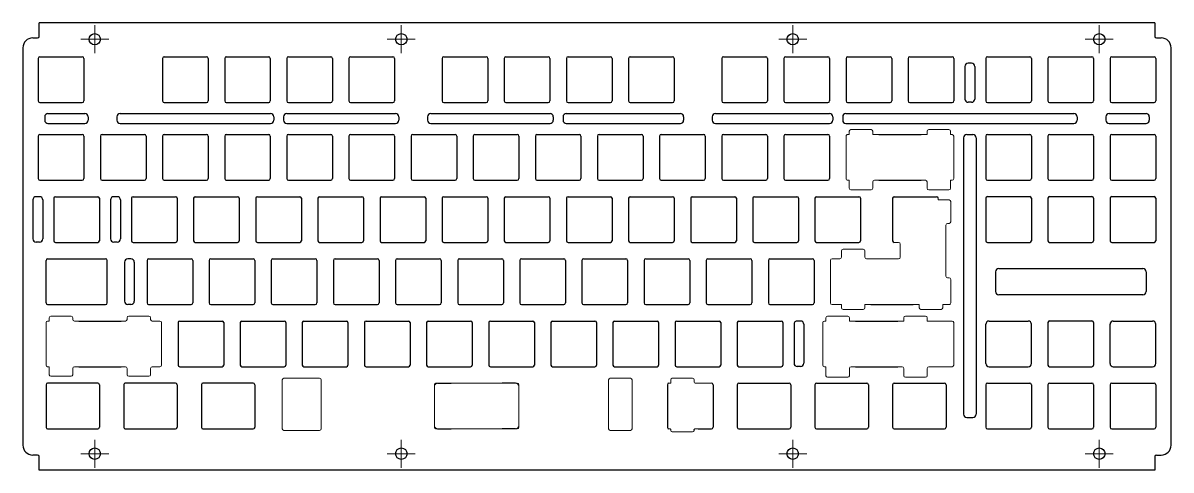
# Model space of a CAD drawing. Header units: millimetres. Extents: x 2 to 1186, y 2 to 838.
# Drawn here: x 387.4 to 739.4, y 353.2 to 490.2 of the extents above; entities that cross this region are included whole.
import ezdxf

# ---------------------------------------------------------------- set-up
doc = ezdxf.new("R2010")
doc.units = ezdxf.units.MM

# ---------------------------------------------------------------- blocks, each defined once
blk = doc.blocks.new('SW_CENTERMARKSYMBOL_0')
at = {"color": 0, "linetype": 'Continuous', "lineweight": 18}
for p, q in [((0, 2.54), (0, 4.29)), ((-2.54, 0), (-4.29, 0)), ((0, 0), (-2.54, 0)), ((0, 0), (0, 2.54)), ((0, 0), (0, -2.54)), ((0, 0), (2.54, 0)), ((2.54, 0), (4.29, 0)), ((0, -2.54), (0, -4.29))]:
    blk.add_line(p, q, dxfattribs=at)
blk = doc.blocks.new('SW_CENTERMARKSYMBOL_1')
at = {"color": 0, "linetype": 'Continuous', "lineweight": 18}
for p, q in [((0, 2.54), (0, 4.29)), ((-2.54, 0), (-4.29, 0)), ((0, 0), (-2.54, 0)), ((0, 0), (0, 2.54)), ((0, 0), (0, -2.54)), ((0, 0), (2.54, 0)), ((2.54, 0), (4.29, 0)), ((0, -2.54), (0, -4.29))]:
    blk.add_line(p, q, dxfattribs=at)
blk = doc.blocks.new('SW_CENTERMARKSYMBOL_2')
at = {"color": 0, "linetype": 'Continuous', "lineweight": 18}
for p, q in [((0, 2.54), (0, 4.29)), ((-2.54, 0), (-4.29, 0)), ((0, 0), (-2.54, 0)), ((0, 0), (0, 2.54)), ((0, 0), (0, -2.54)), ((0, 0), (2.54, 0)), ((2.54, 0), (4.29, 0)), ((0, -2.54), (0, -4.29))]:
    blk.add_line(p, q, dxfattribs=at)
blk = doc.blocks.new('SW_CENTERMARKSYMBOL_3')
at = {"color": 0, "linetype": 'Continuous', "lineweight": 18}
for p, q in [((0, 2.54), (0, 4.29)), ((-2.54, 0), (-4.29, 0)), ((0, 0), (-2.54, 0)), ((0, 0), (0, 2.54)), ((0, 0), (0, -2.54)), ((0, 0), (2.54, 0)), ((2.54, 0), (4.29, 0)), ((0, -2.54), (0, -4.29))]:
    blk.add_line(p, q, dxfattribs=at)
blk = doc.blocks.new('SW_CENTERMARKSYMBOL_4')
at = {"color": 0, "linetype": 'Continuous', "lineweight": 18}
for p, q in [((0, 2.54), (0, 4.29)), ((-2.54, 0), (-4.29, 0)), ((0, 0), (-2.54, 0)), ((0, 0), (0, 2.54)), ((0, 0), (0, -2.54)), ((0, 0), (2.54, 0)), ((2.54, 0), (4.29, 0)), ((0, -2.54), (0, -4.29))]:
    blk.add_line(p, q, dxfattribs=at)
blk = doc.blocks.new('SW_CENTERMARKSYMBOL_5')
at = {"color": 0, "linetype": 'Continuous', "lineweight": 18}
for p, q in [((0, 2.54), (0, 4.29)), ((-2.54, 0), (-4.29, 0)), ((0, 0), (-2.54, 0)), ((0, 0), (0, 2.54)), ((0, 0), (0, -2.54)), ((0, 0), (2.54, 0)), ((2.54, 0), (4.29, 0)), ((0, -2.54), (0, -4.29))]:
    blk.add_line(p, q, dxfattribs=at)
blk = doc.blocks.new('SW_CENTERMARKSYMBOL_6')
at = {"color": 0, "linetype": 'Continuous', "lineweight": 18}
for p, q in [((0, 2.54), (0, 4.29)), ((-2.54, 0), (-4.29, 0)), ((0, 0), (-2.54, 0)), ((0, 0), (0, 2.54)), ((0, 0), (0, -2.54)), ((0, 0), (2.54, 0)), ((2.54, 0), (4.29, 0)), ((0, -2.54), (0, -4.29))]:
    blk.add_line(p, q, dxfattribs=at)
blk = doc.blocks.new('SW_CENTERMARKSYMBOL_7')
at = {"color": 0, "linetype": 'Continuous', "lineweight": 18}
for p, q in [((0, 2.54), (0, 4.29)), ((-2.54, 0), (-4.29, 0)), ((0, 0), (-2.54, 0)), ((0, 0), (0, 2.54)), ((0, 0), (0, -2.54)), ((0, 0), (2.54, 0)), ((2.54, 0), (4.29, 0)), ((0, -2.54), (0, -4.29))]:
    blk.add_line(p, q, dxfattribs=at)

msp = doc.modelspace()

# ---------------------------------------------------------------- linework, layer by layer
at = {"color": 6, "linetype": 'Continuous', "lineweight": 25}
for p, q in [((392.43, 486.1), (392.43, 490.2)), ((734.43, 490.2), (392.43, 490.2)), ((734.43, 490.2), (734.43, 486.1)), ((387.43, 482.6), (387.43, 360.8)), ((390.43, 485.6), (391.93, 485.6)), ((734.93, 485.6), (736.43, 485.6)), ((739.43, 360.8), (739.43, 482.6)), ((392.12, 479.33), (392.12, 466.33)), ((392.62, 479.83), (405.62, 479.83)), ((406.12, 479.33), (406.12, 466.33)), ((430.22, 479.33), (430.22, 466.33)), ((430.72, 479.83), (443.72, 479.83)), ((444.22, 479.33), (444.22, 466.33)), ((449.27, 479.33), (449.27, 466.33)), ((449.77, 479.83), (462.77, 479.83)), ((463.27, 479.33), (463.27, 466.33)), ((468.32, 479.33), (468.32, 466.33)), ((468.82, 479.83), (481.82, 479.83)), ((482.32, 479.33), (482.32, 466.33)), ((487.37, 479.33), (487.37, 466.33)), ((487.87, 479.83), (500.87, 479.83)), ((501.37, 479.33), (501.37, 466.33)), ((515.95, 479.33), (515.95, 466.33)), ((516.45, 479.83), (529.45, 479.83)), ((529.95, 479.33), (529.95, 466.33)), ((535, 479.33), (535, 466.33)), ((535.5, 479.83), (548.5, 479.83)), ((549, 479.33), (549, 466.33)), ((554.05, 479.33), (554.05, 466.33)), ((554.55, 479.83), (567.55, 479.83)), ((568.05, 479.33), (568.05, 466.33)), ((573.1, 479.33), (573.1, 466.33)), ((573.6, 479.83), (586.6, 479.83)), ((587.1, 479.33), (587.1, 466.33)), ((601.68, 479.33), (601.68, 466.33)), ((602.18, 479.83), (615.18, 479.83)), ((615.68, 479.33), (615.68, 466.33)), ((620.73, 479.33), (620.73, 466.33)), ((621.23, 479.83), (634.23, 479.83)), ((634.73, 479.33), (634.73, 466.33)), ((639.78, 479.33), (639.78, 466.33)), ((640.28, 479.83), (653.28, 479.83)), ((653.78, 479.33), (653.78, 466.33)), ((658.83, 479.33), (658.83, 466.33)), ((659.33, 479.83), (672.33, 479.83)), ((672.83, 479.33), (672.83, 466.33)), ((682.63, 479.33), (682.63, 466.33)), ((683.13, 479.83), (696.13, 479.83)), ((696.63, 479.33), (696.63, 466.33)), ((701.68, 479.33), (701.68, 466.33)), ((702.18, 479.83), (715.18, 479.83)), ((715.68, 479.33), (715.68, 466.33)), ((720.73, 479.33), (720.73, 466.33)), ((721.23, 479.83), (734.23, 479.83)), ((734.73, 479.33), (734.73, 466.33)), ((676.23, 476.83), (676.23, 466.89)), ((678.23, 477.83), (677.23, 477.83)), ((679.23, 476.83), (679.23, 466.89)), ((392.62, 465.83), (405.62, 465.83)), ((430.72, 465.83), (443.72, 465.83)), ((449.77, 465.83), (462.77, 465.83)), ((468.82, 465.83), (481.82, 465.83)), ((487.87, 465.83), (500.87, 465.83)), ((516.45, 465.83), (529.45, 465.83)), ((535.5, 465.83), (548.5, 465.83)), ((554.55, 465.83), (567.55, 465.83)), ((573.6, 465.83), (586.6, 465.83)), ((602.18, 465.83), (615.18, 465.83)), ((621.23, 465.83), (634.23, 465.83)), ((640.28, 465.83), (653.28, 465.83)), ((659.33, 465.83), (672.33, 465.83)), ((678.23, 465.89), (677.23, 465.89)), ((683.13, 465.83), (696.13, 465.83)), ((702.18, 465.83), (715.18, 465.83)), ((721.23, 465.83), (734.23, 465.83)), ((394.1, 461.43), (394.1, 460.43)), ((395.1, 462.43), (406.42, 462.43)), ((407.42, 461.43), (407.42, 460.43)), ((416.22, 461.43), (416.22, 460.43)), ((417.22, 462.43), (463.3, 462.43)), ((464.3, 461.43), (464.3, 460.43)), ((467.3, 461.43), (467.3, 460.43)), ((468.3, 462.43), (501.67, 462.43)), ((502.67, 461.43), (502.67, 460.43)), ((511.47, 461.43), (511.47, 460.43)), ((512.47, 462.43), (549.02, 462.43)), ((550.02, 461.43), (550.02, 460.43)), ((553.02, 461.43), (553.02, 460.43)), ((554.02, 462.43), (588.99, 462.43)), ((589.99, 461.43), (589.99, 460.43)), ((598.78, 461.43), (598.78, 460.43)), ((599.78, 462.43), (634.75, 462.43)), ((635.75, 461.43), (635.75, 460.43)), ((638.75, 461.43), (638.75, 460.43)), ((639.75, 462.43), (709.64, 462.43)), ((710.64, 461.43), (710.64, 460.43)), ((719.43, 461.43), (719.43, 460.43)), ((720.43, 462.43), (731.76, 462.43)), ((732.76, 461.43), (732.76, 460.43)), ((395.1, 459.43), (406.42, 459.43)), ((417.22, 459.43), (463.3, 459.43)), ((468.3, 459.43), (501.67, 459.43)), ((512.47, 459.43), (549.02, 459.43)), ((554.02, 459.43), (588.99, 459.43)), ((599.78, 459.43), (634.75, 459.43)), ((639.75, 459.43), (709.64, 459.43)), ((720.43, 459.43), (731.76, 459.43)), ((392.12, 455.52), (392.12, 442.52)), ((392.62, 456.02), (405.62, 456.02)), ((406.12, 455.52), (406.12, 442.52)), ((411.17, 455.52), (411.17, 442.52)), ((411.67, 456.02), (424.67, 456.02)), ((425.17, 455.52), (425.17, 442.52)), ((430.22, 455.52), (430.22, 442.52)), ((430.72, 456.02), (443.72, 456.02)), ((444.22, 455.52), (444.22, 442.52)), ((449.27, 455.52), (449.27, 442.52)), ((449.77, 456.02), (462.77, 456.02)), ((463.27, 455.52), (463.27, 442.52)), ((468.32, 455.52), (468.32, 442.52)), ((468.82, 456.02), (481.82, 456.02)), ((482.32, 455.52), (482.32, 442.52)), ((487.37, 455.52), (487.37, 442.52)), ((487.87, 456.02), (500.87, 456.02)), ((501.37, 455.52), (501.37, 442.52)), ((506.42, 455.52), (506.42, 442.52)), ((506.92, 456.02), (519.92, 456.02)), ((520.42, 455.52), (520.42, 442.52)), ((525.47, 455.52), (525.47, 442.52)), ((525.97, 456.02), (538.97, 456.02)), ((539.47, 455.52), (539.47, 442.52)), ((544.52, 455.52), (544.52, 442.52)), ((545.02, 456.02), (558.02, 456.02)), ((558.52, 455.52), (558.52, 442.52)), ((563.57, 455.52), (563.57, 442.52)), ((564.07, 456.02), (577.07, 456.02)), ((577.57, 455.52), (577.57, 442.52)), ((582.62, 455.52), (582.62, 442.52)), ((583.12, 456.02), (596.12, 456.02)), ((596.62, 455.52), (596.62, 442.52)), ((601.67, 455.52), (601.67, 442.52)), ((602.17, 456.02), (615.17, 456.02)), ((615.67, 455.52), (615.67, 442.52)), ((620.72, 455.52), (620.72, 442.52)), ((621.22, 456.02), (634.22, 456.02)), ((634.72, 455.52), (634.72, 442.52)), ((649.8, 456.02), (662.8, 456.02)), ((675.82, 455), (675.82, 370.29)), ((676.82, 456), (678.63, 456)), ((679.63, 455), (679.63, 370.29)), ((682.63, 455.52), (682.63, 442.52)), ((683.13, 456.02), (696.13, 456.02)), ((696.63, 455.52), (696.63, 442.52)), ((701.68, 455.52), (701.68, 442.52)), ((702.18, 456.02), (715.18, 456.02)), ((715.68, 455.52), (715.68, 442.52)), ((720.73, 455.52), (720.73, 442.52)), ((721.23, 456.02), (734.23, 456.02)), ((734.73, 455.52), (734.73, 442.52)), ((392.62, 442.02), (405.62, 442.02)), ((411.67, 442.02), (424.67, 442.02)), ((430.72, 442.02), (443.72, 442.02)), ((449.77, 442.02), (462.77, 442.02)), ((468.82, 442.02), (481.82, 442.02)), ((487.87, 442.02), (500.87, 442.02)), ((506.92, 442.02), (519.92, 442.02)), ((525.97, 442.02), (538.97, 442.02)), ((545.02, 442.02), (558.02, 442.02)), ((564.07, 442.02), (577.07, 442.02)), ((583.12, 442.02), (596.12, 442.02)), ((602.17, 442.02), (615.17, 442.02)), ((621.22, 442.02), (634.22, 442.02)), ((649.8, 442.02), (662.8, 442.02)), ((683.13, 442.02), (696.13, 442.02)), ((702.18, 442.02), (715.18, 442.02)), ((721.23, 442.02), (734.23, 442.02)), ((392.48, 436.96), (391.48, 436.96)), ((397.38, 436.96), (410.38, 436.96)), ((416.29, 436.96), (415.29, 436.96)), ((421.2, 436.96), (434.2, 436.96)), ((440.25, 436.96), (453.25, 436.96)), ((459.3, 436.96), (472.3, 436.96)), ((478.35, 436.96), (491.35, 436.96)), ((497.4, 436.96), (510.4, 436.96)), ((516.45, 436.96), (529.45, 436.96)), ((535.5, 436.96), (548.5, 436.96)), ((554.55, 436.96), (567.55, 436.96)), ((573.6, 436.96), (586.6, 436.96)), ((592.65, 436.96), (605.65, 436.96)), ((611.7, 436.96), (624.7, 436.96)), ((630.75, 436.96), (643.75, 436.96)), ((654.56, 436.96), (667.56, 436.96)), ((683.13, 436.97), (696.13, 436.97)), ((702.18, 436.97), (715.18, 436.97)), ((721.23, 436.97), (734.23, 436.97)), ((390.48, 435.96), (390.48, 424.02)), ((393.48, 435.96), (393.48, 424.02)), ((396.88, 436.46), (396.88, 423.46)), ((410.88, 436.46), (410.88, 423.46)), ((414.29, 435.96), (414.29, 424.02)), ((417.29, 435.96), (417.29, 424.02)), ((420.7, 436.46), (420.7, 423.46)), ((434.7, 436.46), (434.7, 423.46)), ((439.75, 436.46), (439.75, 423.46)), ((453.75, 436.46), (453.75, 423.46)), ((458.8, 436.46), (458.8, 423.46)), ((472.8, 436.46), (472.8, 423.46)), ((477.85, 436.46), (477.85, 423.46)), ((491.85, 436.46), (491.85, 423.46)), ((496.9, 436.46), (496.9, 423.46)), ((510.9, 436.46), (510.9, 423.46)), ((515.95, 436.46), (515.95, 423.46)), ((529.95, 436.46), (529.95, 423.46)), ((535, 436.46), (535, 423.46)), ((549, 436.46), (549, 423.46)), ((554.05, 436.46), (554.05, 423.46)), ((568.05, 436.46), (568.05, 423.46)), ((573.1, 436.46), (573.1, 423.46)), ((587.1, 436.46), (587.1, 423.46)), ((592.15, 436.46), (592.15, 423.46)), ((606.15, 436.46), (606.15, 423.46)), ((611.2, 436.46), (611.2, 423.46)), ((625.2, 436.46), (625.2, 423.46)), ((630.25, 436.46), (630.25, 423.46)), ((644.25, 436.46), (644.25, 423.46)), ((654.06, 436.46), (654.06, 423.46)), ((682.63, 436.47), (682.63, 423.47)), ((696.63, 436.47), (696.63, 423.47)), ((701.68, 436.47), (701.68, 423.47)), ((715.68, 436.47), (715.68, 423.47)), ((720.73, 436.47), (720.73, 423.47)), ((734.73, 436.47), (734.73, 423.47)), ((392.48, 423.02), (391.48, 423.02)), ((397.38, 422.96), (410.38, 422.96)), ((416.29, 423.02), (415.29, 423.02)), ((421.2, 422.96), (434.2, 422.96)), ((440.25, 422.96), (453.25, 422.96)), ((459.3, 422.96), (472.3, 422.96)), ((478.35, 422.96), (491.35, 422.96)), ((497.4, 422.96), (510.4, 422.96)), ((516.45, 422.96), (529.45, 422.96)), ((535.5, 422.96), (548.5, 422.96)), ((554.55, 422.96), (567.55, 422.96)), ((573.6, 422.96), (586.6, 422.96)), ((592.65, 422.96), (605.65, 422.96)), ((611.7, 422.96), (624.7, 422.96)), ((630.75, 422.96), (643.75, 422.96)), ((683.13, 422.97), (696.13, 422.97)), ((702.18, 422.97), (715.18, 422.97)), ((721.23, 422.97), (734.23, 422.97)), ((394.5, 404.41), (394.5, 417.41)), ((395, 417.91), (412.76, 417.91)), ((413.26, 404.41), (413.26, 417.41)), ((418.55, 416.91), (418.55, 404.97)), ((420.55, 417.91), (419.55, 417.91)), ((421.55, 416.91), (421.55, 404.97)), ((425.46, 417.41), (425.46, 404.41)), ((425.96, 417.91), (438.96, 417.91)), ((439.46, 417.41), (439.46, 404.41)), ((444.51, 417.41), (444.51, 404.41)), ((445.01, 417.91), (458.01, 417.91)), ((458.51, 417.41), (458.51, 404.41)), ((463.56, 417.41), (463.56, 404.41)), ((464.06, 417.91), (477.06, 417.91)), ((477.56, 417.41), (477.56, 404.41)), ((482.61, 417.41), (482.61, 404.41)), ((483.11, 417.91), (496.11, 417.91)), ((496.61, 417.41), (496.61, 404.41)), ((501.66, 417.41), (501.66, 404.41)), ((502.16, 417.91), (515.16, 417.91)), ((515.66, 417.41), (515.66, 404.41)), ((520.71, 417.41), (520.71, 404.41)), ((521.21, 417.91), (534.21, 417.91)), ((534.71, 417.41), (534.71, 404.41)), ((539.76, 417.41), (539.76, 404.41)), ((540.26, 417.91), (553.26, 417.91)), ((553.76, 417.41), (553.76, 404.41)), ((558.81, 417.41), (558.81, 404.41)), ((559.31, 417.91), (572.31, 417.91)), ((572.81, 417.41), (572.81, 404.41)), ((577.86, 417.41), (577.86, 404.41)), ((578.36, 417.91), (591.36, 417.91)), ((591.86, 417.41), (591.86, 404.41)), ((596.91, 417.41), (596.91, 404.41)), ((597.41, 417.91), (610.41, 417.91)), ((610.91, 417.41), (610.91, 404.41)), ((615.96, 417.41), (615.96, 404.41)), ((616.46, 417.91), (629.46, 417.91)), ((629.96, 417.41), (629.96, 404.41)), ((685.63, 413.96), (685.63, 407.86)), ((686.63, 414.96), (730.76, 414.96)), ((731.76, 413.96), (731.76, 407.86)), ((730.76, 406.86), (686.63, 406.86)), ((395, 403.91), (412.76, 403.91)), ((420.55, 403.97), (419.55, 403.97)), ((425.96, 403.91), (438.96, 403.91)), ((445.01, 403.91), (458.01, 403.91)), ((464.06, 403.91), (477.06, 403.91)), ((483.11, 403.91), (496.11, 403.91)), ((502.16, 403.91), (515.16, 403.91)), ((521.21, 403.91), (534.21, 403.91)), ((540.26, 403.91), (553.26, 403.91)), ((559.31, 403.91), (572.31, 403.91)), ((578.36, 403.91), (591.36, 403.91)), ((597.41, 403.91), (610.41, 403.91)), ((616.46, 403.91), (629.46, 403.91)), ((647.41, 403.91), (660.41, 403.91)), ((404.53, 398.86), (417.53, 398.86)), ((434.98, 398.36), (434.98, 385.36)), ((435.48, 398.86), (448.48, 398.86)), ((448.98, 398.36), (448.98, 385.36)), ((454.03, 398.36), (454.03, 385.36)), ((454.53, 398.86), (467.53, 398.86)), ((468.03, 398.36), (468.03, 385.36)), ((473.08, 398.36), (473.08, 385.36)), ((473.58, 398.86), (486.58, 398.86)), ((487.08, 398.36), (487.08, 385.36)), ((492.13, 398.36), (492.13, 385.36)), ((492.63, 398.86), (505.63, 398.86)), ((506.13, 398.36), (506.13, 385.36)), ((511.18, 398.36), (511.18, 385.36)), ((511.68, 398.86), (524.68, 398.86)), ((525.18, 398.36), (525.18, 385.36)), ((530.23, 398.36), (530.23, 385.36)), ((530.73, 398.86), (543.73, 398.86)), ((544.23, 398.36), (544.23, 385.36)), ((549.28, 398.36), (549.28, 385.36)), ((549.78, 398.86), (562.78, 398.86)), ((563.28, 398.36), (563.28, 385.36)), ((568.33, 398.36), (568.33, 385.36)), ((568.83, 398.86), (581.83, 398.86)), ((582.33, 398.36), (582.33, 385.36)), ((587.38, 398.36), (587.38, 385.36)), ((587.88, 398.86), (600.88, 398.86)), ((601.38, 398.36), (601.38, 385.36)), ((606.43, 398.36), (606.43, 385.36)), ((606.93, 398.86), (619.93, 398.86)), ((620.43, 398.36), (620.43, 385.36)), ((623.84, 397.86), (623.84, 385.92)), ((625.84, 398.86), (624.84, 398.86)), ((626.84, 397.86), (626.84, 385.92)), ((642.65, 398.86), (655.65, 398.86)), ((682.63, 385.86), (682.63, 397.86)), ((683.63, 398.86), (695.63, 398.86)), ((696.63, 385.86), (696.63, 397.86)), ((701.68, 398.37), (701.68, 385.37)), ((702.18, 398.87), (715.18, 398.87)), ((715.68, 398.37), (715.68, 385.37)), ((720.73, 385.86), (720.73, 397.86)), ((721.73, 398.86), (733.73, 398.86)), ((734.73, 385.86), (734.73, 397.86)), ((404.53, 384.86), (417.53, 384.86)), ((435.48, 384.86), (448.48, 384.86)), ((454.53, 384.86), (467.53, 384.86)), ((473.58, 384.86), (486.58, 384.86)), ((492.63, 384.86), (505.63, 384.86)), ((511.68, 384.86), (524.68, 384.86)), ((530.73, 384.86), (543.73, 384.86)), ((549.78, 384.86), (562.78, 384.86)), ((568.83, 384.86), (581.83, 384.86)), ((587.88, 384.86), (600.88, 384.86)), ((606.93, 384.86), (619.93, 384.86)), ((625.84, 384.92), (624.84, 384.92)), ((642.65, 384.86), (655.65, 384.86)), ((683.63, 384.86), (695.63, 384.86)), ((702.18, 384.87), (715.18, 384.87)), ((721.73, 384.86), (733.73, 384.86)), ((394.5, 379.31), (394.5, 366.31)), ((410.38, 379.81), (395, 379.81)), ((410.88, 379.31), (410.88, 366.31)), ((418.31, 379.31), (418.31, 366.31)), ((434.19, 379.81), (418.81, 379.81)), ((434.69, 379.31), (434.69, 366.31)), ((442.12, 379.31), (442.12, 366.31)), ((458, 379.81), (442.62, 379.81)), ((458.5, 379.31), (458.5, 366.31)), ((585, 379.31), (585, 366.31)), ((599, 379.31), (599, 366.31)), ((606.43, 379.31), (606.43, 366.31)), ((606.93, 379.81), (622.31, 379.81)), ((622.81, 379.31), (622.81, 366.31)), ((630.24, 379.31), (630.24, 366.31)), ((630.74, 379.81), (646.12, 379.81)), ((646.62, 379.31), (646.62, 366.31)), ((654.05, 379.31), (654.05, 366.31)), ((654.55, 379.81), (669.93, 379.81)), ((670.43, 379.31), (670.43, 366.31)), ((682.63, 379.32), (682.63, 366.32)), ((683.13, 379.82), (696.13, 379.82)), ((696.63, 379.32), (696.63, 366.32)), ((701.68, 379.32), (701.68, 366.32)), ((702.18, 379.82), (715.18, 379.82)), ((715.68, 379.32), (715.68, 366.32)), ((720.73, 379.32), (720.73, 366.32)), ((721.23, 379.82), (734.23, 379.82)), ((734.73, 379.32), (734.73, 366.32)), ((676.82, 369.29), (678.63, 369.29)), ((395, 365.81), (410.38, 365.81)), ((418.81, 365.81), (434.19, 365.81)), ((442.62, 365.81), (458, 365.81)), ((606.93, 365.81), (622.31, 365.81)), ((630.74, 365.81), (646.12, 365.81)), ((654.55, 365.81), (669.93, 365.81)), ((683.13, 365.82), (696.13, 365.82)), ((702.18, 365.82), (715.18, 365.82)), ((721.23, 365.82), (734.23, 365.82)), ((391.93, 357.8), (390.43, 357.8)), ((392.43, 353.2), (392.43, 357.3)), ((734.43, 357.3), (734.43, 353.2)), ((734.93, 357.8), (736.43, 357.8)), ((734.43, 353.2), (392.43, 353.2))]:
    msp.add_line(p, q, dxfattribs=at)
at = {"color": 7, "linetype": 'Continuous', "lineweight": 15}
for p, q in [((639.77, 442.51), (639.77, 455.51)), ((640.27, 456.01), (640.76, 456.01)), ((640.76, 456.01), (640.76, 457)), ((641.26, 457.5), (647.46, 457.5)), ((647.96, 456.01), (647.96, 457)), ((647.96, 456.01), (664.63, 456.01)), ((664.63, 456.01), (664.63, 457)), ((665.13, 457.5), (671.33, 457.5)), ((671.83, 456.01), (671.83, 457)), ((671.83, 456.01), (672.32, 456.01)), ((672.82, 442.51), (672.82, 455.51)), ((640.27, 442.01), (640.76, 442.01)), ((640.76, 439.56), (640.76, 442.01)), ((647.96, 439.56), (647.96, 441.51)), ((648.46, 442.01), (664.13, 442.01)), ((664.63, 439.56), (664.63, 441.51)), ((671.83, 442.01), (672.32, 442.01)), ((671.83, 439.56), (671.83, 442.01)), ((641.26, 439.06), (647.46, 439.06)), ((654.56, 436.96), (667.56, 436.96)), ((665.13, 439.06), (671.33, 439.06)), ((654.06, 423.46), (654.06, 436.46)), ((668.06, 435.98), (668.06, 436.46)), ((668.06, 435.98), (671.39, 435.98)), ((671.89, 435.48), (671.89, 429.28)), ((670.41, 428.28), (670.41, 412.6)), ((670.91, 428.78), (671.39, 428.78)), ((654.56, 422.96), (655.91, 422.96)), ((656.41, 422.46), (656.41, 418.41)), ((638.38, 420.37), (638.38, 418.41)), ((645.08, 420.87), (638.88, 420.87)), ((645.58, 420.37), (645.58, 418.41)), ((394.5, 404.41), (394.5, 417.41)), ((395, 417.91), (412.76, 417.91)), ((413.26, 404.41), (413.26, 417.41)), ((635.01, 417.41), (635.01, 404.41)), ((637.88, 417.91), (635.51, 417.91)), ((655.91, 417.91), (646.08, 417.91)), ((670.91, 412.1), (671.39, 412.1)), ((671.89, 411.6), (671.89, 404.41)), ((395, 403.91), (412.76, 403.91)), ((638.38, 403.91), (635.51, 403.91)), ((638.38, 402.93), (638.38, 403.91)), ((645.08, 402.43), (638.88, 402.43)), ((662.25, 403.91), (645.58, 403.91)), ((645.58, 403.91), (645.58, 402.93)), ((662.25, 403.91), (662.25, 402.93)), ((668.95, 402.43), (662.75, 402.43)), ((669.45, 403.91), (671.39, 403.91)), ((669.45, 403.91), (669.45, 402.93)), ((394.5, 385.36), (394.5, 398.36)), ((395, 398.86), (395.49, 398.86)), ((395.49, 398.86), (395.49, 399.85)), ((395.99, 400.35), (402.19, 400.35)), ((402.69, 399.85), (402.69, 399.36)), ((403.19, 398.86), (418.86, 398.86)), ((419.36, 399.85), (419.36, 399.36)), ((419.86, 400.35), (426.06, 400.35)), ((426.56, 399.36), (426.56, 399.85)), ((427.06, 398.86), (429.43, 398.86)), ((429.93, 385.36), (429.93, 398.36)), ((632.63, 385.36), (632.63, 398.36)), ((633.13, 398.86), (633.61, 398.86)), ((633.61, 398.86), (633.61, 399.85)), ((634.11, 400.35), (640.31, 400.35)), ((640.81, 398.86), (640.81, 399.85)), ((640.81, 398.86), (657.49, 398.86)), ((657.49, 398.86), (657.49, 399.85)), ((657.99, 400.35), (664.19, 400.35)), ((664.69, 398.86), (664.69, 399.85)), ((672.32, 398.86), (664.69, 398.86)), ((672.82, 385.36), (672.82, 398.36)), ((395, 384.86), (395.49, 384.86)), ((395.49, 382.41), (395.49, 384.86)), ((402.69, 382.41), (402.69, 384.36)), ((403.19, 384.86), (418.86, 384.86)), ((419.36, 382.41), (419.36, 384.36)), ((426.56, 382.41), (426.56, 384.36)), ((427.06, 384.86), (429.43, 384.86)), ((633.13, 384.86), (633.61, 384.86)), ((633.61, 382.11), (633.61, 384.86)), ((640.81, 382.11), (640.81, 384.36)), ((641.31, 384.86), (656.99, 384.86)), ((657.49, 382.11), (657.49, 384.36)), ((664.69, 382.11), (664.69, 384.36)), ((672.32, 384.86), (665.19, 384.86)), ((395.99, 381.91), (402.19, 381.91)), ((419.86, 381.91), (426.06, 381.91)), ((466.93, 365.86), (466.93, 380.8)), ((467.43, 381.3), (478.39, 381.3)), ((478.89, 365.86), (478.89, 380.8)), ((567, 365.86), (567, 380.8)), ((567.5, 381.3), (573.7, 381.3)), ((574.2, 365.86), (574.2, 380.8)), ((586.02, 379.81), (586.02, 380.8)), ((586.52, 381.3), (592.72, 381.3)), ((593.22, 380.31), (593.22, 380.8)), ((634.11, 381.61), (640.31, 381.61)), ((657.99, 381.61), (664.19, 381.61)), ((394.5, 366.31), (394.5, 379.31)), ((395, 379.81), (410.38, 379.81)), ((410.88, 366.31), (410.88, 379.31)), ((418.31, 366.31), (418.31, 379.31)), ((418.81, 379.81), (434.2, 379.81)), ((434.7, 366.31), (434.7, 379.31)), ((442.12, 366.81), (442.12, 378.81)), ((442.13, 366.31), (442.13, 379.31)), ((442.63, 379.81), (458.01, 379.81)), ((443.12, 379.81), (457.5, 379.81)), ((458.51, 366.31), (458.51, 379.31)), ((513.56, 366.31), (513.56, 379.31)), ((513.57, 366.81), (513.57, 378.81)), ((514.06, 379.81), (538.97, 379.81)), ((514.57, 379.81), (538.47, 379.81)), ((539.47, 366.31), (539.47, 379.31)), ((539.47, 378.81), (539.47, 366.81)), ((585, 366.31), (585, 379.31)), ((585.5, 379.81), (586.02, 379.81)), ((598.5, 379.81), (593.72, 379.81)), ((599, 366.31), (599, 379.31)), ((606.43, 366.31), (606.43, 379.31)), ((606.93, 379.81), (622.31, 379.81)), ((622.81, 366.31), (622.81, 379.31)), ((630.25, 366.31), (630.25, 379.31)), ((630.75, 379.81), (646.13, 379.81)), ((646.63, 366.31), (646.63, 379.31)), ((654.06, 366.31), (654.06, 379.31)), ((654.56, 379.81), (669.94, 379.81)), ((670.44, 366.31), (670.44, 379.31)), ((395, 365.81), (410.38, 365.81)), ((418.81, 365.81), (434.2, 365.81)), ((442.63, 365.81), (458.01, 365.81)), ((467.43, 365.36), (478.39, 365.36)), ((514.06, 365.81), (538.97, 365.81)), ((538.47, 365.81), (514.57, 365.81)), ((567.5, 365.36), (573.7, 365.36)), ((585.5, 365.81), (585.82, 365.81)), ((586.02, 365.36), (586.02, 365.61)), ((586.52, 364.86), (592.72, 364.86)), ((598.5, 365.81), (593.42, 365.81)), ((606.93, 365.81), (622.31, 365.81)), ((630.75, 365.81), (646.13, 365.81)), ((654.56, 365.81), (669.94, 365.81))]:
    msp.add_line(p, q, dxfattribs=at)
for p, q in [((649.8, 456.02), (662.8, 456.02)), ((649.8, 442.02), (662.8, 442.02)), ((649.8, 442.02), (662.8, 442.02)), ((654.56, 436.96), (667.56, 436.96)), ((654.56, 436.96), (667.56, 436.96)), ((654.06, 436.46), (654.06, 423.46)), ((654.06, 436.46), (654.06, 423.46)), ((394.5, 404.41), (394.5, 417.41)), ((394.5, 404.41), (394.5, 417.41)), ((395, 417.91), (412.76, 417.91)), ((395, 417.91), (412.76, 417.91)), ((413.26, 404.41), (413.26, 417.41)), ((413.26, 404.41), (413.26, 417.41)), ((395, 403.91), (412.76, 403.91)), ((395, 403.91), (412.76, 403.91)), ((647.41, 403.91), (660.41, 403.91)), ((647.41, 403.91), (660.41, 403.91)), ((404.53, 398.86), (417.53, 398.86)), ((404.53, 398.86), (417.53, 398.86)), ((642.65, 398.86), (655.65, 398.86)), ((642.65, 398.86), (655.65, 398.86)), ((642.65, 398.86), (655.65, 398.86)), ((642.65, 398.86), (655.65, 398.86)), ((404.53, 384.86), (417.53, 384.86)), ((404.53, 384.86), (417.53, 384.86)), ((642.65, 384.86), (655.65, 384.86)), ((642.65, 384.86), (655.65, 384.86)), ((642.65, 384.86), (655.65, 384.86)), ((642.65, 384.86), (655.65, 384.86)), ((394.5, 379.31), (394.5, 366.31)), ((394.5, 379.31), (394.5, 366.31)), ((410.38, 379.81), (395, 379.81)), ((410.38, 379.81), (395, 379.81)), ((410.88, 379.31), (410.88, 366.31)), ((410.88, 379.31), (410.88, 366.31)), ((418.31, 379.31), (418.31, 366.31)), ((418.31, 379.31), (418.31, 366.31)), ((434.19, 379.81), (418.81, 379.81)), ((434.19, 379.81), (418.81, 379.81)), ((434.69, 379.31), (434.69, 366.31)), ((434.69, 379.31), (434.69, 366.31)), ((442.12, 379.31), (442.12, 366.31)), ((442.12, 379.31), (442.12, 366.31)), ((458, 379.81), (442.62, 379.81)), ((458, 379.81), (442.62, 379.81)), ((458, 379.81), (442.62, 379.81)), ((458.5, 379.31), (458.5, 378.81)), ((514.57, 379.81), (518.16, 379.81)), ((514.57, 379.81), (518.67, 379.81)), ((538.47, 379.81), (534.37, 379.81)), ((585, 379.31), (585, 366.31)), ((585, 379.31), (585, 366.31)), ((585, 379.31), (585, 366.31)), ((599, 379.31), (599, 366.31)), ((599, 379.31), (599, 366.31)), ((599, 379.31), (599, 366.31)), ((606.43, 379.31), (606.43, 366.31)), ((606.43, 379.31), (606.43, 366.31)), ((606.93, 379.81), (622.31, 379.81)), ((606.93, 379.81), (622.31, 379.81)), ((622.81, 379.31), (622.81, 366.31)), ((622.81, 379.31), (622.81, 366.31)), ((630.24, 379.31), (630.24, 366.31)), ((630.24, 379.31), (630.24, 366.31)), ((630.74, 379.81), (646.12, 379.81)), ((630.74, 379.81), (646.12, 379.81)), ((646.62, 379.31), (646.62, 366.31)), ((646.62, 379.31), (646.62, 366.31)), ((654.05, 379.31), (654.05, 366.31)), ((654.05, 379.31), (654.05, 366.31)), ((654.55, 379.81), (669.93, 379.81)), ((654.55, 379.81), (669.93, 379.81)), ((670.43, 379.31), (670.43, 366.31)), ((670.43, 379.31), (670.43, 366.31)), ((395, 365.81), (410.38, 365.81)), ((395, 365.81), (410.38, 365.81)), ((418.81, 365.81), (434.19, 365.81)), ((418.81, 365.81), (434.19, 365.81)), ((442.62, 365.81), (452.77, 365.81)), ((514.57, 365.81), (518.67, 365.81)), ((538.47, 365.81), (534.37, 365.81)), ((593.22, 365.36), (593.22, 365.61)), ((594.4, 365.81), (598.5, 365.81)), ((606.93, 365.81), (622.31, 365.81)), ((606.93, 365.81), (622.31, 365.81)), ((630.74, 365.81), (646.12, 365.81)), ((630.74, 365.81), (646.12, 365.81)), ((654.55, 365.81), (669.93, 365.81)), ((654.55, 365.81), (669.93, 365.81))]:
    msp.add_line(p, q)
at = {"color": 6, "linetype": 'Continuous', "lineweight": 25}
for centre in [(409.43, 485.2), (503.43, 485.2), (623.43, 485.2), (717.43, 485.2), (409.43, 358.2), (503.43, 358.2), (623.43, 358.2), (717.43, 358.2)]:
    msp.add_circle(centre, 1.75, dxfattribs=at)
for centre, radius, start, end in [((391.93, 486.1), 0.5, 270, 0), ((734.93, 486.1), 0.5, 180, 270), ((390.43, 482.6), 3, 90, 180), ((736.43, 482.6), 3, 0, 90), ((392.62, 479.33), 0.5, 90, 180), ((405.62, 479.33), 0.5, 0, 90), ((430.72, 479.33), 0.5, 90, 180), ((443.72, 479.33), 0.5, 0, 90), ((449.77, 479.33), 0.5, 90, 180), ((462.77, 479.33), 0.5, 0, 90), ((468.82, 479.33), 0.5, 90, 180), ((481.82, 479.33), 0.5, 0, 90), ((487.87, 479.33), 0.5, 90, 180), ((500.87, 479.33), 0.5, 0, 90), ((516.45, 479.33), 0.5, 90, 180), ((529.45, 479.33), 0.5, 0, 90), ((535.5, 479.33), 0.5, 90, 180), ((548.5, 479.33), 0.5, 0, 90), ((554.55, 479.33), 0.5, 90, 180), ((567.55, 479.33), 0.5, 0, 90), ((573.6, 479.33), 0.5, 90, 180), ((586.6, 479.33), 0.5, 0, 90), ((602.18, 479.33), 0.5, 90, 180), ((615.18, 479.33), 0.5, 0, 90), ((621.23, 479.33), 0.5, 90, 180), ((634.23, 479.33), 0.5, 0, 90), ((640.28, 479.33), 0.5, 90, 180), ((653.28, 479.33), 0.5, 0, 90), ((659.33, 479.33), 0.5, 90, 180), ((672.33, 479.33), 0.5, 0, 90), ((683.13, 479.33), 0.5, 90, 180), ((696.13, 479.33), 0.5, 0, 90), ((702.18, 479.33), 0.5, 90, 180), ((715.18, 479.33), 0.5, 0, 90), ((721.23, 479.33), 0.5, 90, 180), ((734.23, 479.33), 0.5, 0, 90), ((677.23, 476.83), 1, 90, 180), ((678.23, 476.83), 1, 0, 90), ((392.62, 466.33), 0.5, 180, 270), ((405.62, 466.33), 0.5, 270, 0), ((430.72, 466.33), 0.5, 180, 270), ((443.72, 466.33), 0.5, 270, 0), ((449.77, 466.33), 0.5, 180, 270), ((462.77, 466.33), 0.5, 270, 0), ((468.82, 466.33), 0.5, 180, 270), ((481.82, 466.33), 0.5, 270, 0), ((487.87, 466.33), 0.5, 180, 270), ((500.87, 466.33), 0.5, 270, 0), ((516.45, 466.33), 0.5, 180, 270), ((529.45, 466.33), 0.5, 270, 0), ((535.5, 466.33), 0.5, 180, 270), ((548.5, 466.33), 0.5, 270, 0), ((554.55, 466.33), 0.5, 180, 270), ((567.55, 466.33), 0.5, 270, 0), ((573.6, 466.33), 0.5, 180, 270), ((586.6, 466.33), 0.5, 270, 0), ((602.18, 466.33), 0.5, 180, 270), ((615.18, 466.33), 0.5, 270, 0), ((621.23, 466.33), 0.5, 180, 270), ((634.23, 466.33), 0.5, 270, 0), ((640.28, 466.33), 0.5, 180, 270), ((653.28, 466.33), 0.5, 270, 0), ((659.33, 466.33), 0.5, 180, 270), ((672.33, 466.33), 0.5, 270, 0), ((677.23, 466.89), 1, 180, 270), ((678.23, 466.89), 1, 270, 0), ((683.13, 466.33), 0.5, 180, 270), ((696.13, 466.33), 0.5, 270, 0), ((702.18, 466.33), 0.5, 180, 270), ((715.18, 466.33), 0.5, 270, 0), ((721.23, 466.33), 0.5, 180, 270), ((734.23, 466.33), 0.5, 270, 0), ((395.1, 461.43), 1, 90, 180), ((406.42, 461.43), 1, 0, 90), ((417.22, 461.43), 1, 90, 180), ((463.3, 461.43), 1, 0, 90), ((468.3, 461.43), 1, 90, 180), ((501.67, 461.43), 1, 0, 90), ((512.47, 461.43), 1, 90, 180), ((549.02, 461.43), 1, 360, 90), ((554.02, 461.43), 1, 90, 180), ((588.99, 461.43), 1, 0, 90), ((599.78, 461.43), 1, 90, 180), ((634.75, 461.43), 1, 360, 90), ((639.75, 461.43), 1, 90, 180), ((709.64, 461.43), 1, 0, 90), ((720.43, 461.43), 1, 90, 180), ((731.76, 461.43), 1, 0, 90), ((395.1, 460.43), 1, 180, 270), ((406.42, 460.43), 1, 270, 0), ((417.22, 460.43), 1, 180, 270), ((463.3, 460.43), 1, 270, 0), ((468.3, 460.43), 1, 180, 270), ((501.67, 460.43), 1, 270, 0), ((512.47, 460.43), 1, 180, 270), ((549.02, 460.43), 1, 270, 0), ((554.02, 460.43), 1, 180, 270), ((588.99, 460.43), 1, 270, 0), ((599.78, 460.43), 1, 180, 270), ((634.75, 460.43), 1, 270, 0), ((639.75, 460.43), 1, 180, 270), ((709.64, 460.43), 1, 270, 0), ((720.43, 460.43), 1, 180, 270), ((731.76, 460.43), 1, 270, 0), ((392.62, 455.52), 0.5, 90, 180), ((405.62, 455.52), 0.5, 0, 90), ((411.67, 455.52), 0.5, 90, 180), ((424.67, 455.52), 0.5, 0, 90), ((430.72, 455.52), 0.5, 90, 180), ((443.72, 455.52), 0.5, 0, 90), ((449.77, 455.52), 0.5, 90, 180), ((462.77, 455.52), 0.5, 0, 90), ((468.82, 455.52), 0.5, 90, 180), ((481.82, 455.52), 0.5, 0, 90), ((487.87, 455.52), 0.5, 90, 180), ((500.87, 455.52), 0.5, 0, 90), ((506.92, 455.52), 0.5, 90, 180), ((519.92, 455.52), 0.5, 0, 90), ((525.97, 455.52), 0.5, 90, 180), ((538.97, 455.52), 0.5, 0, 90), ((545.02, 455.52), 0.5, 90, 180), ((558.02, 455.52), 0.5, 0, 90), ((564.07, 455.52), 0.5, 90, 180), ((577.07, 455.52), 0.5, 0, 90), ((583.12, 455.52), 0.5, 90, 180), ((596.12, 455.52), 0.5, 0, 90), ((602.17, 455.52), 0.5, 90, 180), ((615.17, 455.52), 0.5, 0, 90), ((621.22, 455.52), 0.5, 90, 180), ((634.22, 455.52), 0.5, 0, 90), ((676.82, 455), 1, 90, 180), ((678.63, 455), 1, 0, 90), ((683.13, 455.52), 0.5, 90, 180), ((696.13, 455.52), 0.5, 0, 90), ((702.18, 455.52), 0.5, 90, 180), ((715.18, 455.52), 0.5, 0, 90), ((721.23, 455.52), 0.5, 90, 180), ((734.23, 455.52), 0.5, 0, 90), ((392.62, 442.52), 0.5, 180, 270), ((405.62, 442.52), 0.5, 270, 0), ((411.67, 442.52), 0.5, 180, 270), ((424.67, 442.52), 0.5, 270, 0), ((430.72, 442.52), 0.5, 180, 270), ((443.72, 442.52), 0.5, 270, 0), ((449.77, 442.52), 0.5, 180, 270), ((462.77, 442.52), 0.5, 270, 0), ((468.82, 442.52), 0.5, 180, 270), ((481.82, 442.52), 0.5, 270, 0), ((487.87, 442.52), 0.5, 180, 270), ((500.87, 442.52), 0.5, 270, 0), ((506.92, 442.52), 0.5, 180, 270), ((519.92, 442.52), 0.5, 270, 0), ((525.97, 442.52), 0.5, 180, 270), ((538.97, 442.52), 0.5, 270, 0), ((545.02, 442.52), 0.5, 180, 270), ((558.02, 442.52), 0.5, 270, 0), ((564.07, 442.52), 0.5, 180, 270), ((577.07, 442.52), 0.5, 270, 0), ((583.12, 442.52), 0.5, 180, 270), ((596.12, 442.52), 0.5, 270, 0), ((602.17, 442.52), 0.5, 180, 270), ((615.17, 442.52), 0.5, 270, 0), ((621.22, 442.52), 0.5, 180, 270), ((634.22, 442.52), 0.5, 270, 0), ((683.13, 442.52), 0.5, 180, 270), ((696.13, 442.52), 0.5, 270, 0), ((702.18, 442.52), 0.5, 180, 270), ((715.18, 442.52), 0.5, 270, 0), ((721.23, 442.52), 0.5, 180, 270), ((734.23, 442.52), 0.5, 270, 0), ((391.48, 435.96), 1, 90, 180), ((392.48, 435.96), 1, 0, 90), ((397.38, 436.46), 0.5, 90, 180), ((410.38, 436.46), 0.5, 0, 90), ((415.29, 435.96), 1, 90, 180), ((416.29, 435.96), 1, 0, 90), ((421.2, 436.46), 0.5, 90, 180), ((434.2, 436.46), 0.5, 0, 90), ((440.25, 436.46), 0.5, 90, 180), ((453.25, 436.46), 0.5, 0, 90), ((459.3, 436.46), 0.5, 90, 180), ((472.3, 436.46), 0.5, 0, 90), ((478.35, 436.46), 0.5, 90, 180), ((491.35, 436.46), 0.5, 0, 90), ((497.4, 436.46), 0.5, 90, 180), ((510.4, 436.46), 0.5, 0, 90), ((516.45, 436.46), 0.5, 90, 180), ((529.45, 436.46), 0.5, 0, 90), ((535.5, 436.46), 0.5, 90, 180), ((548.5, 436.46), 0.5, 0, 90), ((554.55, 436.46), 0.5, 90, 180), ((567.55, 436.46), 0.5, 0, 90), ((573.6, 436.46), 0.5, 90, 180), ((586.6, 436.46), 0.5, 0, 90), ((592.65, 436.46), 0.5, 90, 180), ((605.65, 436.46), 0.5, 0, 90), ((611.7, 436.46), 0.5, 90, 180), ((624.7, 436.46), 0.5, 0, 90), ((630.75, 436.46), 0.5, 90, 180), ((643.75, 436.46), 0.5, 0, 90), ((654.56, 436.46), 0.5, 90, 180), ((667.56, 436.46), 0.5, 0, 90), ((683.13, 436.47), 0.5, 90, 180), ((696.13, 436.47), 0.5, 0, 90), ((702.18, 436.47), 0.5, 90, 180), ((715.18, 436.47), 0.5, 0, 90), ((721.23, 436.47), 0.5, 90, 180), ((734.23, 436.47), 0.5, 0, 90), ((391.48, 424.02), 1, 180, 270), ((392.48, 424.02), 1, 270, 0), ((397.38, 423.46), 0.5, 180, 270), ((410.38, 423.46), 0.5, 270, 0), ((415.29, 424.02), 1, 180, 270), ((416.29, 424.02), 1, 270, 0), ((421.2, 423.46), 0.5, 180, 270), ((434.2, 423.46), 0.5, 270, 0), ((440.25, 423.46), 0.5, 180, 270), ((453.25, 423.46), 0.5, 270, 0), ((459.3, 423.46), 0.5, 180, 270), ((472.3, 423.46), 0.5, 270, 0), ((478.35, 423.46), 0.5, 180, 270), ((491.35, 423.46), 0.5, 270, 0), ((497.4, 423.46), 0.5, 180, 270), ((510.4, 423.46), 0.5, 270, 0), ((516.45, 423.46), 0.5, 180, 270), ((529.45, 423.46), 0.5, 270, 0), ((535.5, 423.46), 0.5, 180, 270), ((548.5, 423.46), 0.5, 270, 0), ((554.55, 423.46), 0.5, 180, 270), ((567.55, 423.46), 0.5, 270, 0), ((573.6, 423.46), 0.5, 180, 270), ((586.6, 423.46), 0.5, 270, 0), ((592.65, 423.46), 0.5, 180, 270), ((605.65, 423.46), 0.5, 270, 0), ((611.7, 423.46), 0.5, 180, 270), ((624.7, 423.46), 0.5, 270, 0), ((630.75, 423.46), 0.5, 180, 270), ((643.75, 423.46), 0.5, 270, 0), ((654.56, 423.46), 0.5, 180, 270), ((683.13, 423.47), 0.5, 180, 270), ((696.13, 423.47), 0.5, 270, 0), ((702.18, 423.47), 0.5, 180, 270), ((715.18, 423.47), 0.5, 270, 0), ((721.23, 423.47), 0.5, 180, 270), ((734.23, 423.47), 0.5, 270, 0), ((395, 417.41), 0.5, 90, 180), ((412.76, 417.41), 0.5, 0, 90), ((419.55, 416.91), 1, 90, 180), ((420.55, 416.91), 1, 0, 90), ((425.96, 417.41), 0.5, 90, 180), ((438.96, 417.41), 0.5, 0, 90), ((445.01, 417.41), 0.5, 90, 180), ((458.01, 417.41), 0.5, 0, 90), ((464.06, 417.41), 0.5, 90, 180), ((477.06, 417.41), 0.5, 0, 90), ((483.11, 417.41), 0.5, 90, 180), ((496.11, 417.41), 0.5, 0, 90), ((502.16, 417.41), 0.5, 90, 180), ((515.16, 417.41), 0.5, 0, 90), ((521.21, 417.41), 0.5, 90, 180), ((534.21, 417.41), 0.5, 0, 90), ((540.26, 417.41), 0.5, 90, 180), ((553.26, 417.41), 0.5, 0, 90), ((559.31, 417.41), 0.5, 90, 180), ((572.31, 417.41), 0.5, 0, 90), ((578.36, 417.41), 0.5, 90, 180), ((591.36, 417.41), 0.5, 0, 90), ((597.41, 417.41), 0.5, 90, 180), ((610.41, 417.41), 0.5, 0, 90), ((616.46, 417.41), 0.5, 90, 180), ((629.46, 417.41), 0.5, 0, 90), ((686.63, 413.96), 1, 90, 180), ((730.76, 413.96), 1, 0, 90), ((419.55, 404.97), 1, 180, 270), ((420.55, 404.97), 1, 270, 0), ((686.63, 407.86), 1, 180, 270), ((730.76, 407.86), 1, 270, 0), ((395, 404.41), 0.5, 180, 270), ((412.76, 404.41), 0.5, 270, 0), ((425.96, 404.41), 0.5, 180, 270), ((438.96, 404.41), 0.5, 270, 0), ((445.01, 404.41), 0.5, 180, 270), ((458.01, 404.41), 0.5, 270, 0), ((464.06, 404.41), 0.5, 180, 270), ((477.06, 404.41), 0.5, 270, 0), ((483.11, 404.41), 0.5, 180, 270), ((496.11, 404.41), 0.5, 270, 0), ((502.16, 404.41), 0.5, 180, 270), ((515.16, 404.41), 0.5, 270, 0), ((521.21, 404.41), 0.5, 180, 270), ((534.21, 404.41), 0.5, 270, 0), ((540.26, 404.41), 0.5, 180, 270), ((553.26, 404.41), 0.5, 270, 0), ((559.31, 404.41), 0.5, 180, 270), ((572.31, 404.41), 0.5, 270, 0), ((578.36, 404.41), 0.5, 180, 270), ((591.36, 404.41), 0.5, 270, 0), ((597.41, 404.41), 0.5, 180, 270), ((610.41, 404.41), 0.5, 270, 0), ((616.46, 404.41), 0.5, 180, 270), ((629.46, 404.41), 0.5, 270, 0), ((435.48, 398.36), 0.5, 90, 180), ((448.48, 398.36), 0.5, 0, 90), ((454.53, 398.36), 0.5, 90, 180), ((467.53, 398.36), 0.5, 0, 90), ((473.58, 398.36), 0.5, 90, 180), ((486.58, 398.36), 0.5, 0, 90), ((492.63, 398.36), 0.5, 90, 180), ((505.63, 398.36), 0.5, 0, 90), ((511.68, 398.36), 0.5, 90, 180), ((524.68, 398.36), 0.5, 0, 90), ((530.73, 398.36), 0.5, 90, 180), ((543.73, 398.36), 0.5, 0, 90), ((549.78, 398.36), 0.5, 90, 180), ((562.78, 398.36), 0.5, 0, 90), ((568.83, 398.36), 0.5, 90, 180), ((581.83, 398.36), 0.5, 0, 90), ((587.88, 398.36), 0.5, 90, 180), ((600.88, 398.36), 0.5, 0, 90), ((606.93, 398.36), 0.5, 90, 180), ((619.93, 398.36), 0.5, 0, 90), ((624.84, 397.86), 1, 90, 180), ((625.84, 397.86), 1, 0, 90), ((683.63, 397.86), 1, 90, 180), ((695.63, 397.86), 1, 0, 90), ((702.18, 398.37), 0.5, 90, 180), ((715.18, 398.37), 0.5, 0, 90), ((721.73, 397.86), 1, 90, 180), ((733.73, 397.86), 1, 0, 90), ((435.48, 385.36), 0.5, 180, 270), ((448.48, 385.36), 0.5, 270, 0), ((454.53, 385.36), 0.5, 180, 270), ((467.53, 385.36), 0.5, 270, 0), ((473.58, 385.36), 0.5, 180, 270), ((486.58, 385.36), 0.5, 270, 0), ((492.63, 385.36), 0.5, 180, 270), ((505.63, 385.36), 0.5, 270, 0), ((511.68, 385.36), 0.5, 180, 270), ((524.68, 385.36), 0.5, 270, 0), ((530.73, 385.36), 0.5, 180, 270), ((543.73, 385.36), 0.5, 270, 0), ((549.78, 385.36), 0.5, 180, 270), ((562.78, 385.36), 0.5, 270, 0), ((568.83, 385.36), 0.5, 180, 270), ((581.83, 385.36), 0.5, 270, 0), ((587.88, 385.36), 0.5, 180, 270), ((600.88, 385.36), 0.5, 270, 0), ((606.93, 385.36), 0.5, 180, 270), ((619.93, 385.36), 0.5, 270, 0), ((624.84, 385.92), 1, 180, 270), ((625.84, 385.92), 1, 270, 0), ((683.63, 385.86), 1, 180, 270), ((695.63, 385.86), 1, 270, 0), ((702.18, 385.37), 0.5, 180, 270), ((715.18, 385.37), 0.5, 270, 0), ((721.73, 385.86), 1, 180, 270), ((733.73, 385.86), 1, 270, 0), ((395, 379.31), 0.5, 90, 180), ((410.38, 379.31), 0.5, 0, 90), ((418.81, 379.31), 0.5, 90, 180), ((434.19, 379.31), 0.5, 0, 90), ((442.62, 379.31), 0.5, 90, 180), ((458, 379.31), 0.5, 0, 90), ((585.5, 379.31), 0.5, 90, 180), ((598.5, 379.31), 0.5, 0, 90), ((606.93, 379.31), 0.5, 90, 180), ((622.31, 379.31), 0.5, 0, 90), ((630.74, 379.31), 0.5, 90, 180), ((646.12, 379.31), 0.5, 0, 90), ((654.55, 379.31), 0.5, 90, 180), ((669.93, 379.31), 0.5, 0, 90), ((683.13, 379.32), 0.5, 90, 180), ((696.13, 379.32), 0.5, 0, 90), ((702.18, 379.32), 0.5, 90, 180), ((715.18, 379.32), 0.5, 0, 90), ((721.23, 379.32), 0.5, 90, 180), ((734.23, 379.32), 0.5, 0, 90), ((676.82, 370.29), 1, 180, 270), ((678.63, 370.29), 1, 270, 0), ((395, 366.31), 0.5, 180, 270), ((410.38, 366.31), 0.5, 270, 0), ((418.81, 366.31), 0.5, 180, 270), ((434.19, 366.31), 0.5, 270, 0), ((442.62, 366.31), 0.5, 180, 270), ((458, 366.31), 0.5, 270, 0), ((585.5, 366.31), 0.5, 180, 270), ((598.5, 366.31), 0.5, 270, 0), ((606.93, 366.31), 0.5, 180, 270), ((622.31, 366.31), 0.5, 270, 0), ((630.74, 366.31), 0.5, 180, 270), ((646.12, 366.31), 0.5, 270, 0), ((654.55, 366.31), 0.5, 180, 270), ((669.93, 366.31), 0.5, 270, 0), ((683.13, 366.32), 0.5, 180, 270), ((696.13, 366.32), 0.5, 270, 0), ((702.18, 366.32), 0.5, 180, 270), ((715.18, 366.32), 0.5, 270, 0), ((721.23, 366.32), 0.5, 180, 270), ((734.23, 366.32), 0.5, 270, 0), ((390.43, 360.8), 3, 180, 270), ((736.43, 360.8), 3, 270, 0), ((391.93, 357.3), 0.5, 0, 90), ((734.93, 357.3), 0.5, 90, 180)]:
    msp.add_arc(centre, radius, start, end, dxfattribs=at)
at = {"color": 7, "linetype": 'Continuous', "lineweight": 15}
for centre, radius, start, end in [((640.27, 455.51), 0.5, 89.9991, 179.9998), ((641.26, 457), 0.5, 90, 180), ((647.46, 457), 0.5, 0, 90), ((665.13, 457), 0.5, 90, 180), ((671.33, 457), 0.5, 0, 90), ((672.32, 455.51), 0.5, 0.0002, 89.8896), ((640.27, 442.51), 0.5, 179.9998, 270.0009), ((648.46, 441.51), 0.5, 90, 180), ((664.13, 441.51), 0.5, 0, 90), ((672.32, 442.51), 0.5, 270.0818, 0.0002), ((641.26, 439.56), 0.5, 180, 270), ((647.46, 439.56), 0.5, 270, 0), ((654.56, 436.46), 0.5, 89.9999, 179.9998), ((665.13, 439.56), 0.5, 180, 270), ((667.56, 436.46), 0.5, 359.9999, 90), ((671.33, 439.56), 0.5, 270, 0), ((671.39, 435.48), 0.5, 0, 90), ((670.91, 428.28), 0.5, 90, 180), ((671.39, 429.28), 0.5, 270, 0), ((654.56, 423.46), 0.5, 180, 270.0007), ((655.91, 422.46), 0.5, 0, 90), ((638.88, 420.37), 0.5, 90, 180), ((645.08, 420.37), 0.5, 0, 90), ((395, 417.41), 0.5, 89.9999, 179.9998), ((412.76, 417.41), 0.5, 0, 89.8899), ((635.51, 417.41), 0.5, 90.0818, 180.0002), ((637.88, 418.41), 0.5, 270, 0), ((646.08, 418.41), 0.5, 180, 270), ((655.91, 418.41), 0.5, 270, 0), ((670.91, 412.6), 0.5, 180, 270), ((671.39, 411.6), 0.5, 0, 90), ((395, 404.41), 0.5, 179.9998, 270.0001), ((412.76, 404.41), 0.5, 270.0816, 0), ((635.51, 404.41), 0.5, 180.0002, 269.8896), ((638.88, 402.93), 0.5, 180, 270), ((645.08, 402.93), 0.5, 270, 0), ((662.75, 402.93), 0.5, 180, 270), ((668.95, 402.93), 0.5, 270, 0), ((671.39, 404.41), 0.5, 269.9991, 0), ((395, 398.36), 0.5, 90.11, 179.9998), ((395.99, 399.85), 0.5, 90, 180), ((402.19, 399.85), 0.5, 0, 90), ((403.19, 399.36), 0.5, 180, 270), ((418.86, 399.36), 0.5, 270, 0), ((419.86, 399.85), 0.5, 90, 180), ((426.06, 399.85), 0.5, 0, 90), ((427.06, 399.36), 0.5, 180, 270), ((429.43, 398.36), 0.5, 0.0002, 89.8896), ((633.13, 398.36), 0.5, 90, 180), ((634.11, 399.85), 0.5, 90, 180), ((640.31, 399.85), 0.5, 0, 90), ((657.99, 399.85), 0.5, 90, 180), ((664.19, 399.85), 0.5, 0, 90), ((672.32, 398.36), 0.5, 0, 90), ((395, 385.36), 0.5, 179.9998, 269.9186), ((403.19, 384.36), 0.5, 90, 180), ((418.86, 384.36), 0.5, 0, 90), ((427.06, 384.36), 0.5, 90, 180), ((429.43, 385.36), 0.5, 270.0818, 0.0002), ((633.13, 385.36), 0.5, 180, 270), ((641.31, 384.36), 0.5, 90, 180), ((656.99, 384.36), 0.5, 0, 90), ((665.19, 384.36), 0.5, 90, 180), ((672.32, 385.36), 0.5, 270, 0), ((395.99, 382.41), 0.5, 180, 270), ((402.19, 382.41), 0.5, 270, 0), ((419.86, 382.41), 0.5, 180, 270), ((426.06, 382.41), 0.5, 270, 0), ((467.43, 380.8), 0.5, 90, 180), ((478.39, 380.8), 0.5, 0, 90), ((567.5, 380.8), 0.5, 90, 180), ((573.7, 380.8), 0.5, 0, 90), ((586.52, 380.8), 0.5, 90, 180), ((592.72, 380.8), 0.5, 0, 90), ((593.72, 380.31), 0.5, 179.9998, 270), ((634.11, 382.11), 0.5, 180, 270), ((640.31, 382.11), 0.5, 270, 0), ((657.99, 382.11), 0.5, 180, 270), ((664.19, 382.11), 0.5, 270, 0), ((395, 379.31), 0.5, 89.9999, 179.9998), ((410.38, 379.31), 0.5, 359.9999, 90), ((418.81, 379.31), 0.5, 89.9991, 179.9998), ((434.2, 379.31), 0.5, 359.9999, 89.9997), ((442.63, 379.31), 0.5, 89.9991, 179.9998), ((458.01, 379.31), 0.5, 359.9999, 89.9997), ((514.06, 379.31), 0.5, 89.9991, 179.9998), ((514.57, 378.81), 1, 90, 180), ((538.47, 378.81), 1, 360, 90), ((538.97, 379.31), 0.5, 0.0002, 89.8896), ((585.5, 379.31), 0.5, 89.9999, 179.9998), ((598.5, 379.31), 0.5, 0.0002, 90), ((606.93, 379.31), 0.5, 89.9991, 179.9998), ((622.31, 379.31), 0.5, 359.9999, 89.9997), ((630.75, 379.31), 0.5, 89.9991, 179.9998), ((646.13, 379.31), 0.5, 359.9999, 89.9997), ((654.56, 379.31), 0.5, 89.9999, 179.9998), ((669.94, 379.31), 0.5, 359.9999, 90), ((395, 366.31), 0.5, 179.9998, 270.0001), ((410.38, 366.31), 0.5, 270, 0.0005), ((418.81, 366.31), 0.5, 179.9998, 270.0009), ((434.2, 366.31), 0.5, 270.0003, 0.0005), ((442.63, 366.31), 0.5, 179.9998, 270.0009), ((458.01, 366.31), 0.5, 270.0003, 0.0005), ((514.06, 366.31), 0.5, 179.9998, 270.0009), ((514.57, 366.81), 1, 180, 270), ((538.47, 366.81), 1, 270, 0), ((538.97, 366.31), 0.5, 270.0818, 0.0002), ((585.5, 366.31), 0.5, 179.9998, 270.0001), ((598.5, 366.31), 0.5, 270, 0.0004), ((606.93, 366.31), 0.5, 179.9998, 270.0009), ((622.31, 366.31), 0.5, 270.0003, 0.0005), ((630.75, 366.31), 0.5, 179.9998, 270.0009), ((646.13, 366.31), 0.5, 270.0003, 0.0005), ((654.56, 366.31), 0.5, 179.9998, 270.0001), ((669.94, 366.31), 0.5, 270, 0.0005), ((467.43, 365.86), 0.5, 180, 270), ((478.39, 365.86), 0.5, 270, 0), ((567.5, 365.86), 0.5, 180, 270), ((573.7, 365.86), 0.5, 270, 0), ((585.82, 365.61), 0.2, 0, 90), ((586.52, 365.36), 0.5, 180, 270), ((592.72, 365.36), 0.5, 270, 0)]:
    msp.add_arc(centre, radius, start, end, dxfattribs=at)
for centre, radius, start, end in [((654.56, 436.46), 0.5, 90, 180), ((654.56, 436.46), 0.5, 90, 180), ((667.56, 436.46), 0.5, 0, 90), ((667.56, 436.46), 0.5, 0, 90), ((654.56, 423.46), 0.5, 180, 270), ((654.56, 423.46), 0.5, 180, 270), ((395, 417.41), 0.5, 90, 180), ((395, 417.41), 0.5, 90, 180), ((412.76, 417.41), 0.5, 0, 90), ((412.76, 417.41), 0.5, 0, 90), ((395, 404.41), 0.5, 180, 270), ((395, 404.41), 0.5, 180, 270), ((412.76, 404.41), 0.5, 270, 0), ((412.76, 404.41), 0.5, 270, 0), ((395, 379.31), 0.5, 90, 180), ((395, 379.31), 0.5, 90, 180), ((410.38, 379.31), 0.5, 0, 90), ((410.38, 379.31), 0.5, 0, 90), ((418.81, 379.31), 0.5, 90, 180), ((418.81, 379.31), 0.5, 90, 180), ((434.19, 379.31), 0.5, 0, 90), ((434.19, 379.31), 0.5, 0, 90), ((442.62, 379.31), 0.5, 90, 180), ((442.62, 379.31), 0.5, 90, 180), ((458, 379.31), 0.5, 0, 90), ((458, 379.31), 0.5, 0, 90), ((585.5, 379.31), 0.5, 90, 180), ((585.5, 379.31), 0.5, 90, 180), ((585.5, 379.31), 0.5, 90, 180), ((598.5, 379.31), 0.5, 0, 90), ((598.5, 379.31), 0.5, 0, 90), ((598.5, 379.31), 0.5, 0, 90), ((606.93, 379.31), 0.5, 90, 180), ((606.93, 379.31), 0.5, 90, 180), ((622.31, 379.31), 0.5, 0, 90), ((622.31, 379.31), 0.5, 0, 90), ((630.74, 379.31), 0.5, 90, 180), ((630.74, 379.31), 0.5, 90, 180), ((646.12, 379.31), 0.5, 0, 90), ((646.12, 379.31), 0.5, 0, 90), ((654.55, 379.31), 0.5, 90, 180), ((654.55, 379.31), 0.5, 90, 180), ((669.93, 379.31), 0.5, 0, 90), ((669.93, 379.31), 0.5, 0, 90), ((395, 366.31), 0.5, 180, 270), ((395, 366.31), 0.5, 180, 270), ((410.38, 366.31), 0.5, 270, 0), ((410.38, 366.31), 0.5, 270, 0), ((418.81, 366.31), 0.5, 180, 270), ((418.81, 366.31), 0.5, 180, 270), ((434.19, 366.31), 0.5, 270, 0), ((434.19, 366.31), 0.5, 270, 0), ((442.62, 366.31), 0.5, 180, 270), ((442.62, 366.31), 0.5, 180, 270), ((585.5, 366.31), 0.5, 180, 270), ((585.5, 366.31), 0.5, 180, 270), ((585.5, 366.31), 0.5, 180, 270), ((598.5, 366.31), 0.5, 270, 0), ((598.5, 366.31), 0.5, 270, 0), ((598.5, 366.31), 0.5, 270, 0), ((606.93, 366.31), 0.5, 180, 270), ((606.93, 366.31), 0.5, 180, 270), ((622.31, 366.31), 0.5, 270, 0), ((622.31, 366.31), 0.5, 270, 0), ((630.74, 366.31), 0.5, 180, 270), ((630.74, 366.31), 0.5, 180, 270), ((646.12, 366.31), 0.5, 270, 0), ((646.12, 366.31), 0.5, 270, 0), ((654.55, 366.31), 0.5, 180, 270), ((654.55, 366.31), 0.5, 180, 270), ((669.93, 366.31), 0.5, 270, 0), ((669.93, 366.31), 0.5, 270, 0), ((593.42, 365.61), 0.2, 90, 180)]:
    msp.add_arc(centre, radius, start, end)

# ---------------------------------------------------------------- block references
at = {"color": 6, "linetype": 'Continuous', "lineweight": 0}
for name, p in [('SW_CENTERMARKSYMBOL_1', (409.43, 485.2)), ('SW_CENTERMARKSYMBOL_2', (503.43, 485.2)), ('SW_CENTERMARKSYMBOL_0', (623.43, 485.2)), ('SW_CENTERMARKSYMBOL_5', (717.43, 485.2)), ('SW_CENTERMARKSYMBOL_4', (409.43, 358.2)), ('SW_CENTERMARKSYMBOL_7', (503.43, 358.2)), ('SW_CENTERMARKSYMBOL_6', (623.43, 358.2)), ('SW_CENTERMARKSYMBOL_3', (717.43, 358.2))]:
    msp.add_blockref(name, p, dxfattribs=at)

doc.saveas('drawing.dxf')
